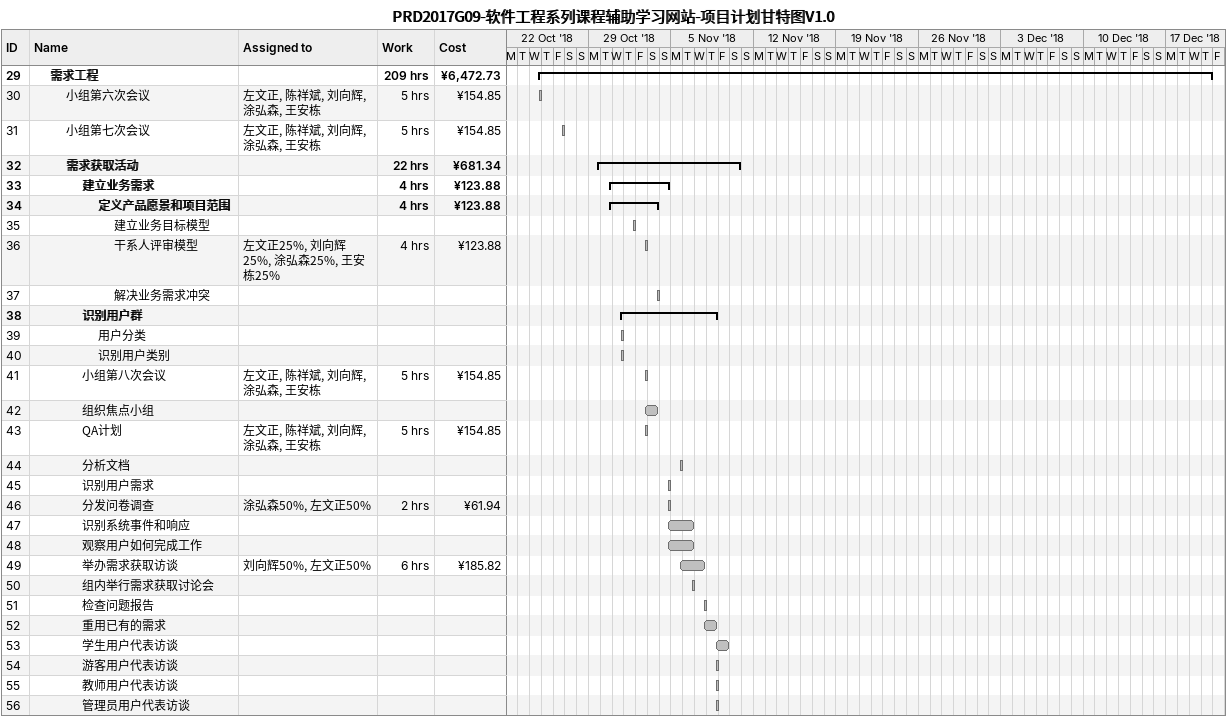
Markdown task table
PRD2017G09-软件工程系列课程辅助学习网站-项目计划甘特图V1.0

| ID | Level | Task | Start | Finish | Resources | Work (h) | Cost (¥) |
|---|---|---|---|---|---|---|---|
| 29 | 2 | **需求工程** | 2018-10-24 | 2018-12-20 |  | 209 | 6472.73 |
| 30 | 3 | 小组第六次会议 | 2018-10-24 | 2018-10-24 | 左文正, 陈祥斌, 刘向辉, 涂弘森, 王安栋 | 5 | 154.85 |
| 31 | 3 | 小组第七次会议 | 2018-10-26 | 2018-10-26 | 左文正, 陈祥斌, 刘向辉, 涂弘森, 王安栋 | 5 | 154.85 |
| 32 | 3 | **需求获取活动** | 2018-10-29 | 2018-11-10 |  | 22 | 681.34 |
| 33 | 4 | **建立业务需求** | 2018-10-30 | 2018-11-04 |  | 4 | 123.88 |
| 34 | 5 | **定义产品愿景和项目范围** | 2018-10-30 | 2018-11-03 |  | 4 | 123.88 |
| 35 | 6 | 建立业务目标模型 | 2018-11-01 | 2018-11-01 |  |  |  |
| 36 | 6 | 干系人评审模型 | 2018-11-02 | 2018-11-02 | 左文正25%, 刘向辉25%, 涂弘森25%, 王安栋25% | 4 | 123.88 |
| 37 | 6 | 解决业务需求冲突 | 2018-11-03 | 2018-11-03 |  |  |  |
| 38 | 4 | **识别用户群** | 2018-10-31 | 2018-11-08 |  |  |  |
| 39 | 5 | 用户分类 | 2018-10-31 | 2018-10-31 |  |  |  |
| 40 | 5 | 识别用户类别 | 2018-10-31 | 2018-10-31 |  |  |  |
| 41 | 4 | 小组第八次会议 | 2018-11-02 | 2018-11-02 | 左文正, 陈祥斌, 刘向辉, 涂弘森, 王安栋 | 5 | 154.85 |
| 42 | 4 | 组织焦点小组 | 2018-11-02 | 2018-11-03 |  |  |  |
| 43 | 4 | QA计划 | 2018-11-02 | 2018-11-02 | 左文正, 陈祥斌, 刘向辉, 涂弘森, 王安栋 | 5 | 154.85 |
| 44 | 4 | 分析文档 | 2018-11-05 | 2018-11-05 |  |  |  |
| 45 | 4 | 识别用户需求 | 2018-11-04 | 2018-11-04 |  |  |  |
| 46 | 4 | 分发问卷调查 | 2018-11-04 | 2018-11-04 | 涂弘森50%, 左文正50% | 2 | 61.94 |
| 47 | 4 | 识别系统事件和响应 | 2018-11-04 | 2018-11-06 |  |  |  |
| 48 | 4 | 观察用户如何完成工作 | 2018-11-04 | 2018-11-06 |  |  |  |
| 49 | 4 | 举办需求获取访谈 | 2018-11-05 | 2018-11-07 | 刘向辉50%, 左文正50% | 6 | 185.82 |
| 50 | 4 | 组内举行需求获取讨论会 | 2018-11-06 | 2018-11-06 |  |  |  |
| 51 | 4 | 检查问题报告 | 2018-11-07 | 2018-11-07 |  |  |  |
| 52 | 4 | 重用已有的需求 | 2018-11-07 | 2018-11-08 |  |  |  |
| 53 | 4 | 学生用户代表访谈 | 2018-11-08 | 2018-11-09 |  |  |  |
| 54 | 4 | 游客用户代表访谈 | 2018-11-08 | 2018-11-08 |  |  |  |
| 55 | 4 | 教师用户代表访谈 | 2018-11-08 | 2018-11-08 |  |  |  |
| 56 | 4 | 管理员用户代表访谈 | 2018-11-08 | 2018-11-08 |  |  |  |
